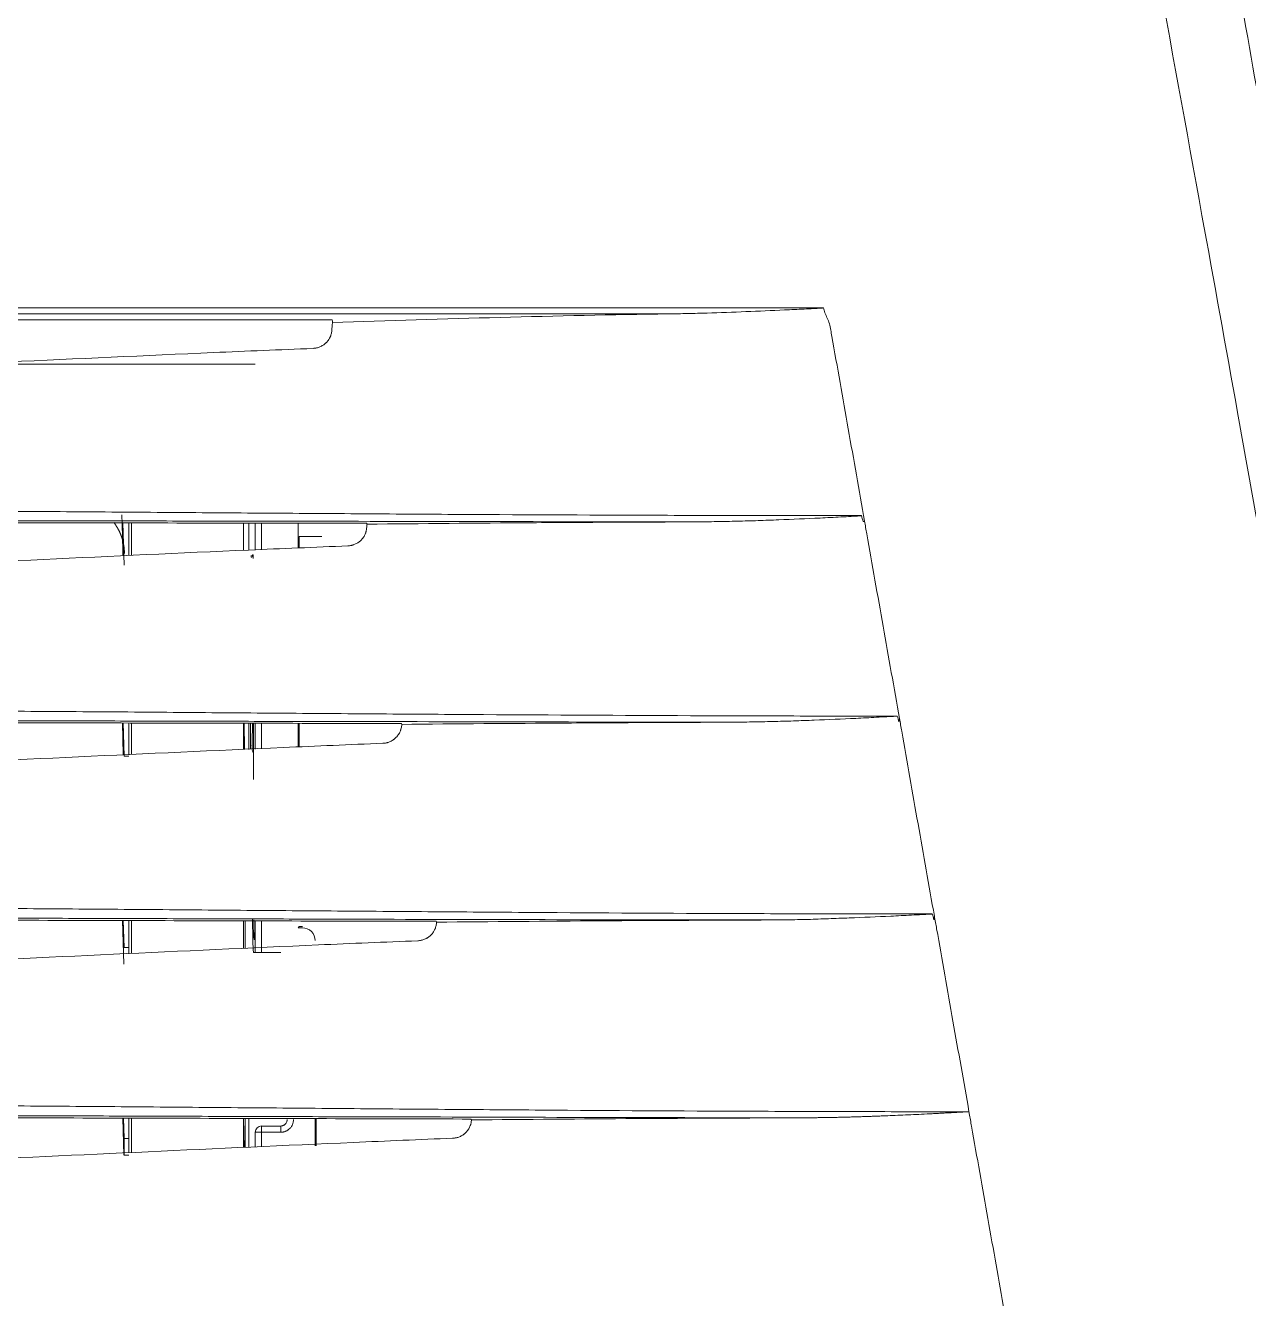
# Model space of a CAD drawing. Header units: inches. Extents: x 3778 to 56227, y -16914 to 35091.
# Drawn here: x 35951.9 to 36048.3, y -13374.5 to -13274.1 of the extents above; entities that cross this region are included whole.
import ezdxf

# ---------------------------------------------------------------- set-up
doc = ezdxf.new("R2010")
doc.units = ezdxf.units.IN
doc.header["$LTSCALE"] = 100
doc.header["$MEASUREMENT"] = 0
doc.layers.add('2-con', color=2, linetype='Continuous')
doc.layers.add('mark-B', color=2, linetype='Continuous', lineweight=20)

# ---------------------------------------------------------------- blocks, each defined once
blk = doc.blocks.new('무풍1way 일반')
at = {"layer": 'mark-B'}
for p, q in [((-436.34, -179.56), (-436.34, -181.69)), ((-436.34, -179.56), (-436.34, -181.69)), ((-436.25, -179.56), (-436.25, -181.69)), ((-436.25, -179.56), (-436.25, -181.69)), ((-432.03, -179.47), (-432.03, -180.62)), ((-432.03, -179.47), (-432.03, -180.62)), ((-431.52, -180.62), (-431.52, -179.45)), ((-431.52, -180.62), (-431.52, -179.45)), ((-431.02, -179.43), (-431.02, -181.71)), ((-431.02, -179.43), (-431.02, -181.71)), ((-430.74, -179.41), (-430.74, -181.71)), ((-430.74, -179.41), (-430.74, -181.71)), ((-430.6, -181.71), (-430.64, -179.41)), ((-430.6, -181.71), (-430.64, -179.41)), ((-430.59, -179.41), (-430.59, -181.71)), ((-421.77, -181.73), (-421.77, -179.01)), ((-421.55, -178.82), (-421.19, -178.82)), ((-421.55, -181.73), (-421.55, -179)), ((-421.08, -181.73), (-421.17, -178.82)), ((-432.03, -180.62), (-433.54, -180.62)), ((-432.03, -180.62), (-433.54, -180.62)), ((-431.52, -180.62), (-432.03, -180.62)), ((-431.52, -180.62), (-432.03, -180.62)), ((-421.55, -180.12), (-421.18, -180.12)), ((-421.13, -181.73), (-421.18, -180.12)), ((-433.54, -181.11), (-432.03, -181.11)), ((-433.54, -181.11), (-432.03, -181.11)), ((-421.06, -197.31), (-421.17, -193.88)), ((-433.54, -194.78), (-432.03, -194.78)), ((-433.54, -194.78), (-432.03, -194.78)), ((-431.52, -194.78), (-432.03, -194.78)), ((-432.03, -194.78), (-432.03, -197.28)), ((-431.52, -194.78), (-432.03, -194.78)), ((-432.03, -194.78), (-432.03, -197.28)), ((-431.52, -194.78), (-431.39, -194.78)), ((-431.52, -197.28), (-431.52, -194.78)), ((-431.52, -194.78), (-431.39, -194.78)), ((-431.52, -196.89), (-431.52, -194.78)), ((-430.74, -195.1), (-430.74, -197.28)), ((-430.74, -195.1), (-430.74, -197.28)), ((-430.59, -195.09), (-430.59, -197.28)), ((-421.77, -197.3), (-421.77, -194.7)), ((-421.55, -197.31), (-421.55, -194.69)), ((-421.55, -195.19), (-421.18, -195.19)), ((-421.11, -197.31), (-421.18, -195.19)), ((-431.44, -195.81), (-431.48, -195.81)), ((-431.44, -195.81), (-431.48, -195.81)), ((-434.9, -196.73), (-435.24, -196.73)), ((-434.9, -196.73), (-435.24, -196.73)), ((-435.24, -196.83), (-434.99, -196.83)), ((-435.24, -196.83), (-434.99, -196.83)), ((-434.99, -196.83), (-434.9, -196.73)), ((-434.99, -196.83), (-434.9, -196.73)), ((-431.39, -208.43), (-431.39, -212.86)), ((-431.39, -208.43), (-431.39, -212.86)), ((-421.77, -212.88), (-421.77, -210.39)), ((-421.55, -210.25), (-421.18, -210.25)), ((-421.55, -212.88), (-421.55, -210.38)), ((-421.1, -212.88), (-421.18, -210.25)), ((-421.05, -212.88), (-421.12, -210.36)), ((-434.99, -210.98), (-434.99, -212.85)), ((-434.99, -210.98), (-434.99, -212.85)), ((-434.9, -212.85), (-434.9, -210.98)), ((-434.9, -212.85), (-434.9, -210.98)), ((-432.03, -210.85), (-432.03, -212.86)), ((-432.03, -210.85), (-432.03, -212.86)), ((-431.52, -212.86), (-431.52, -210.83)), ((-431.52, -212.86), (-431.52, -210.83)), ((-431.4, -212.86), (-431.4, -210.82)), ((-431.4, -212.86), (-431.4, -210.82)), ((-431.25, -211.11), (-431.25, -211.07)), ((-431.25, -211.11), (-431.25, -211.07)), ((-431.16, -212.86), (-431.16, -210.81)), ((-431.16, -212.86), (-431.16, -210.81)), ((-431.02, -210.8), (-431.02, -212.86)), ((-431.02, -210.8), (-431.02, -212.86)), ((-430.68, -210.79), (-430.66, -212.86)), ((-430.68, -210.79), (-430.66, -212.86)), ((-430.6, -212.86), (-430.63, -210.78)), ((-430.6, -212.86), (-430.63, -210.78)), ((-430.59, -210.78), (-430.59, -212.86)), ((-421.08, -228.65), (-421.18, -225.31)), ((-434.99, -226.67), (-434.99, -227.57)), ((-434.99, -226.67), (-434.99, -227.57)), ((-434.9, -228.63), (-434.9, -226.66)), ((-434.9, -228.63), (-434.9, -226.66)), ((-432.03, -226.53), (-432.03, -228.63)), ((-432.03, -226.53), (-432.03, -228.63)), ((-431.52, -228.63), (-431.52, -226.51)), ((-431.52, -228.63), (-431.52, -226.51)), ((-431.36, -226.14), (-431.3, -226.14)), ((-431.36, -226.14), (-431.3, -226.14)), ((-431.02, -226.49), (-431.02, -228.63)), ((-431.02, -226.49), (-431.02, -228.63)), ((-430.59, -226.47), (-430.59, -228.63)), ((-421.77, -228.65), (-421.77, -226.07)), ((-421.55, -228.65), (-421.55, -226.07)), ((-434.99, -227.57), (-436.78, -227.57)), ((-434.99, -227.57), (-436.78, -227.57)), ((-237.75, -241.15), (-431.52, -241.15)), ((-237.75, -241.15), (-431.52, -241.15)), ((-235.04, -244.65), (-437.6, -244.65)), ((476.32, -245.6), (-476.32, -245.6)), ((-464.1, -245.12), (464.1, -245.12))]:
    blk.add_line(p, q, dxfattribs=at)
blk.add_arc((-431.75, -211.07), 0.502, 355.1129, 0, dxfattribs=at)
blk.add_arc((-431.75, -211.07), 0.502, 355.1129, 0, dxfattribs=at)
for centre, major_axis, ratio, start_param, end_param in [((-421.17, -178.82), (0, -1.51), 0.017455, 4.712389, 5.759587), ((-433.54, -180.62), (0, -0.502), 0.000394, 4.712389, 6.153043), ((-433.54, -180.62), (0, -0.502), 0.000394, 4.712389, 6.153043), ((-432.03, -180.62), (-0.498, -0.066), 0.991395, 1.439291, 3.007874), ((-432.03, -180.62), (0, -0.502), 0.000394, 4.712389, 6.153043), ((-432.03, -180.62), (-0.498, -0.066), 0.991395, 1.439291, 3.007874), ((-432.03, -180.62), (0, -0.502), 0.000394, 4.712389, 6.153043), ((-431.39, -200.12), (0, -5.33), 0.017455, 2.094397, 3.141593), ((-431.39, -200.12), (0, -5.33), 0.017455, 2.094397, 3.141593), ((-431.94, -195.81), (0, 0.502), 0.999848, 4.513439, 4.712389), ((-431.94, -195.81), (0, 0.502), 0.999848, 4.512039, 4.712389), ((-431.78, -210.8), (0.502, -0.011), 0.771631, 0.027441, 0.703995), ((-431.78, -210.8), (0.502, -0.011), 0.771631, 0.027441, 0.703995), ((-431.8, -226.14), (0.022, 0.502), 0.999847, 4.756101, 5.268599), ((-431.8, -226.14), (0.022, 0.502), 0.999847, 4.756101, 5.268599), ((-431.2, -223.57), (0, -2.51), 0.017455, 5.971743, 6.283173), ((-431.2, -223.57), (0, -2.51), 0.017455, 5.971743, 6.283173), ((-431.71, -226.08), (0, 0.502), 0.999847, 4.71202, 4.88781), ((-431.71, -226.08), (0, 0.502), 0.999847, 4.71202, 4.88781)]:
    blk.add_ellipse(centre, major_axis=major_axis, ratio=ratio, start_param=start_param, end_param=end_param, dxfattribs=at)
for points, knots in [([(-547.1, -68.74), (-545.45, -78.16), (-543.8, -87.57), (-540.5, -106.41), (-538.84, -115.82), (-535.54, -134.65), (-533.88, -144.07), (-530.57, -162.9), (-528.92, -172.32), (-523.96, -200.57), (-520.65, -219.41), (-515.68, -247.66), (-514.02, -257.08), (-511.53, -271.2), (-510.71, -275.91), (-509.46, -282.98), (-509.05, -285.33), (-508.22, -290.04), (-507.81, -292.4), (-507.39, -294.75)], [0, 0, 0, 0, 0.125, 0.125, 0.25, 0.25, 0.375, 0.375, 0.5, 0.5, 0.75, 0.75, 0.875, 0.875, 0.9375, 0.9375, 0.96875, 0.96875, 1, 1, 1, 1]), ([(-547.1, -68.74), (-545.45, -78.16), (-543.8, -87.57), (-540.5, -106.41), (-538.84, -115.82), (-535.54, -134.65), (-533.88, -144.07), (-530.57, -162.9), (-528.92, -172.32), (-523.96, -200.57), (-520.65, -219.41), (-515.68, -247.66), (-514.02, -257.08), (-511.53, -271.2), (-510.71, -275.91), (-509.46, -282.98), (-509.05, -285.33), (-508.22, -290.04), (-507.81, -292.4), (-507.39, -294.75)], [0, 0, 0, 0, 0.125, 0.125, 0.25, 0.25, 0.375, 0.375, 0.5, 0.5, 0.75, 0.75, 0.875, 0.875, 0.9375, 0.9375, 0.96875, 0.96875, 1, 1, 1, 1]), ([(-506.17, -252.89), (-507.11, -247.71), (-509.74, -233.16), (-514.01, -209.24), (-518.99, -181.11), (-523.9, -152.97), (-528.77, -124.82), (-533.57, -96.67), (-536.72, -77.89), (-538.29, -68.5)], [0, 0, 0, 0, 0.084285, 0.236904, 0.389524, 0.542143, 0.694762, 0.847381, 1, 1, 1, 1]), ([(-538.94, -101.2), (-538.21, -105.35), (-537.48, -109.5), (-536.02, -117.79), (-535.29, -121.94), (-533.1, -134.39), (-531.64, -142.69), (-527.26, -167.58), (-524.34, -184.18), (-518.5, -217.37), (-515.57, -233.97), (-511.19, -258.87), (-509.73, -267.17), (-508.08, -276.51), (-507.9, -277.54), (-507.54, -279.62), (-507.35, -280.66), (-506.99, -282.73), (-506.81, -283.77), (-506.53, -285.33), (-506.44, -285.84), (-506.26, -286.88), (-505.98, -288.44), (-505.71, -289.99), (-505.43, -291.55), (-505.34, -292.07), (-505.21, -292.85), (-505.16, -293.11), (-505.07, -293.63), (-505.02, -293.89), (-504.88, -294.66), (-504.78, -295.18), (-504.62, -295.95), (-504.56, -296.21), (-504.45, -296.72), (-504.27, -297.49), (-504.07, -298.25), (-503.85, -299.01), (-503.74, -299.39), (-503.61, -299.83), (-503.54, -300.05), (-503.51, -300.16), (-503.49, -300.21), (-503.48, -300.24), (-503.48, -300.26), (-503.47, -300.27)], [0, 0, 0, 0, 0.0625, 0.0625, 0.125, 0.125, 0.25, 0.25, 0.5, 0.5, 0.75, 0.75, 0.875, 0.875, 0.890625, 0.890625, 0.90625, 0.90625, 0.921875, 0.921875, 0.929687, 0.929687, 0.9375, 0.953125, 0.953125, 0.960937, 0.960937, 0.964844, 0.964844, 0.96875, 0.96875, 0.976562, 0.976562, 0.980469, 0.980469, 0.984375, 0.992188, 0.992188, 0.996094, 0.998047, 0.999023, 0.999512, 0.999756, 0.999756, 1, 1, 1, 1]), ([(-504.4, -300.59), (-504.72, -299.58), (-505.01, -298.57), (-505.32, -297.29), (-505.38, -297.04), (-505.5, -296.52), (-505.55, -296.27), (-505.71, -295.49), (-505.81, -294.98), (-505.96, -294.2), (-506.01, -293.94), (-506.1, -293.42), (-506.15, -293.16), (-506.28, -292.38), (-506.37, -291.87), (-506.64, -290.31), (-506.92, -288.75), (-507.19, -287.19), (-507.38, -286.16), (-507.47, -285.64), (-507.74, -284.08), (-507.93, -283.04), (-508.29, -280.97), (-508.47, -279.93), (-508.84, -277.85), (-509.02, -276.81), (-510.67, -267.47), (-512.13, -259.17), (-516.52, -234.25), (-519.44, -217.64), (-525.29, -184.43), (-528.21, -167.82), (-532.59, -142.92), (-534.05, -134.61), (-536.24, -122.16), (-536.97, -118.01), (-538.43, -109.71), (-539.16, -105.55), (-539.89, -101.4)], [0, 0, 0, 0, 0.015625, 0.015625, 0.019531, 0.019531, 0.023437, 0.023437, 0.03125, 0.03125, 0.035156, 0.035156, 0.039062, 0.039062, 0.046875, 0.046875, 0.0625, 0.070312, 0.070312, 0.078125, 0.078125, 0.09375, 0.09375, 0.109375, 0.109375, 0.125, 0.125, 0.25, 0.25, 0.5, 0.5, 0.75, 0.75, 0.875, 0.875, 0.9375, 0.9375, 1, 1, 1, 1]), ([(-490.58, -166.53), (-490.15, -168.96), (-489.29, -173.81), (-488.43, -178.66), (-488, -181.09)], [0, 0, 0, 0, 0.5, 1, 1, 1, 1]), ([(-508.43, -294.91), (-508.66, -293.63), (-508.89, -292.34), (-509.34, -289.77), (-509.57, -288.48), (-510.25, -284.62), (-510.7, -282.04), (-512.06, -274.32), (-512.97, -269.17), (-515.68, -253.72), (-517.5, -243.43), (-521.12, -222.83), (-522.93, -212.53), (-526.55, -191.94), (-528.36, -181.64), (-530.17, -171.35)], [0, 0, 0, 0, 0.03125, 0.03125, 0.0625, 0.0625, 0.125, 0.125, 0.25, 0.25, 0.5, 0.5, 0.75, 0.75, 1, 1, 1, 1]), ([(-508.43, -294.91), (-508.66, -293.63), (-508.89, -292.34), (-509.34, -289.77), (-509.57, -288.48), (-510.25, -284.62), (-510.7, -282.04), (-512.06, -274.32), (-512.97, -269.17), (-515.68, -253.72), (-517.5, -243.43), (-521.12, -222.83), (-522.93, -212.53), (-526.55, -191.94), (-528.36, -181.64), (-530.17, -171.35)], [0, 0, 0, 0, 0.03125, 0.03125, 0.0625, 0.0625, 0.125, 0.125, 0.25, 0.25, 0.5, 0.5, 0.75, 0.75, 1, 1, 1, 1]), ([(-358.19, -177.07), (-363.62, -177.07), (-374.49, -177.2), (-390.74, -177.67), (-406.93, -178.33), (-423.09, -179.08), (-436.47, -179.7), (-444.48, -180.04), (-447.09, -180.15)], [0, 0, 0, 0, 0.182363, 0.364727, 0.54709, 0.729453, 0.911816, 1, 1, 1, 1]), ([(-448.57, -181.54), (-448.56, -181.45), (-448.55, -181.36), (-448.52, -181.25), (-448.51, -181.23), (-448.49, -181.19), (-448.49, -181.16), (-448.46, -181.1), (-448.43, -181.01), (-448.37, -180.91), (-448.34, -180.85), (-448.31, -180.82), (-448.3, -180.8), (-448.23, -180.7), (-448.17, -180.63), (-448.06, -180.54), (-448.01, -180.49), (-447.96, -180.45), (-447.92, -180.42), (-447.9, -180.41), (-447.8, -180.35), (-447.72, -180.3), (-447.59, -180.25), (-447.55, -180.23), (-447.48, -180.21), (-447.46, -180.21), (-447.41, -180.19), (-447.39, -180.19), (-447.27, -180.16), (-447.18, -180.15), (-447.09, -180.15)], [0, 0, 0, 0, 0.125, 0.125, 0.15625, 0.15625, 0.1875, 0.1875, 0.25, 0.3125, 0.34375, 0.34375, 0.375, 0.375, 0.5, 0.5, 0.5625, 0.59375, 0.59375, 0.625, 0.625, 0.75, 0.75, 0.8125, 0.8125, 0.84375, 0.84375, 0.875, 0.875, 1, 1, 1, 1]), ([(-433.54, -180.62), (-433.6, -180.62), (-433.67, -180.62), (-433.75, -180.64), (-433.77, -180.64), (-433.8, -180.65), (-433.85, -180.66), (-433.92, -180.69), (-433.98, -180.72), (-434.03, -180.74), (-434.04, -180.75), (-434.07, -180.77), (-434.08, -180.78), (-434.15, -180.83), (-434.2, -180.87), (-434.27, -180.94), (-434.29, -180.96), (-434.34, -181.01), (-434.36, -181.04), (-434.41, -181.12), (-434.44, -181.18), (-434.48, -181.27), (-434.49, -181.3), (-434.51, -181.37), (-434.52, -181.4), (-434.54, -181.5), (-434.54, -181.56), (-434.54, -181.63)], [0, 0, 0, 0, 0.125, 0.125, 0.15625, 0.15625, 0.1875, 0.25, 0.3125, 0.3125, 0.34375, 0.34375, 0.375, 0.375, 0.5, 0.5, 0.5625, 0.5625, 0.625, 0.625, 0.75, 0.75, 0.8125, 0.8125, 0.875, 0.875, 1, 1, 1, 1]), ([(-433.54, -180.62), (-433.6, -180.62), (-433.67, -180.62), (-433.75, -180.64), (-433.77, -180.64), (-433.8, -180.65), (-433.85, -180.66), (-433.92, -180.69), (-433.98, -180.72), (-434.03, -180.74), (-434.04, -180.75), (-434.07, -180.77), (-434.08, -180.78), (-434.15, -180.83), (-434.2, -180.87), (-434.27, -180.94), (-434.29, -180.96), (-434.34, -181.01), (-434.36, -181.04), (-434.41, -181.12), (-434.44, -181.18), (-434.48, -181.27), (-434.49, -181.3), (-434.51, -181.37), (-434.52, -181.4), (-434.54, -181.5), (-434.54, -181.56), (-434.54, -181.63)], [0, 0, 0, 0, 0.125, 0.125, 0.15625, 0.15625, 0.1875, 0.25, 0.3125, 0.3125, 0.34375, 0.34375, 0.375, 0.375, 0.5, 0.5, 0.5625, 0.5625, 0.625, 0.625, 0.75, 0.75, 0.8125, 0.8125, 0.875, 0.875, 1, 1, 1, 1]), ([(-448.57, -181.59), (-452.9, -181.63), (-457.22, -181.67), (-463.73, -181.71), (-468.06, -181.73), (-472.41, -181.75), (-474.58, -181.76)], [0, 0, 0, 0, 0.5, 0.5, 0.75, 1, 1, 1, 1]), ([(-434.04, -181.63), (-434.04, -181.6), (-434.04, -181.56), (-434.03, -181.51), (-434.02, -181.5), (-434.01, -181.47), (-434.01, -181.45), (-433.99, -181.4), (-433.98, -181.37), (-433.95, -181.33), (-433.94, -181.32), (-433.92, -181.29), (-433.91, -181.28), (-433.87, -181.24), (-433.85, -181.22), (-433.81, -181.19), (-433.79, -181.18), (-433.76, -181.17), (-433.73, -181.15), (-433.7, -181.14), (-433.67, -181.13), (-433.65, -181.13), (-433.6, -181.12), (-433.57, -181.11), (-433.54, -181.11)], [0, 0, 0, 0, 0.125, 0.125, 0.1875, 0.1875, 0.25, 0.25, 0.375, 0.375, 0.4375, 0.4375, 0.5, 0.5, 0.625, 0.625, 0.6875, 0.6875, 0.75, 0.8125, 0.8125, 0.875, 0.875, 1, 1, 1, 1]), ([(-434.04, -181.63), (-434.04, -181.6), (-434.04, -181.56), (-434.03, -181.51), (-434.02, -181.5), (-434.01, -181.47), (-434.01, -181.45), (-433.99, -181.4), (-433.98, -181.37), (-433.95, -181.33), (-433.94, -181.32), (-433.92, -181.29), (-433.91, -181.28), (-433.87, -181.24), (-433.85, -181.22), (-433.81, -181.19), (-433.79, -181.18), (-433.76, -181.17), (-433.73, -181.15), (-433.7, -181.14), (-433.67, -181.13), (-433.65, -181.13), (-433.6, -181.12), (-433.57, -181.11), (-433.54, -181.11)], [0, 0, 0, 0, 0.125, 0.125, 0.1875, 0.1875, 0.25, 0.25, 0.375, 0.375, 0.4375, 0.4375, 0.5, 0.5, 0.625, 0.625, 0.6875, 0.6875, 0.75, 0.8125, 0.8125, 0.875, 0.875, 1, 1, 1, 1]), ([(-487.8, -182.23), (-487.72, -182.23), (-487.56, -182.22), (-487.32, -182.21), (-487.08, -182.2), (-486.85, -182.18), (-486.62, -182.17), (-486.39, -182.16), (-486.16, -182.15), (-485.94, -182.14), (-485.73, -182.13), (-485.51, -182.11), (-485.3, -182.1), (-485.1, -182.09), (-484.89, -182.08), (-484.69, -182.07), (-484.27, -182.05), (-483.64, -182.02), (-482.8, -181.98), (-481.98, -181.95), (-481.32, -181.92), (-480.78, -181.9), (-480.38, -181.88), (-479.98, -181.87), (-479.59, -181.86), (-479.2, -181.84), (-478.81, -181.83), (-478.43, -181.82), (-478.06, -181.81), (-477.69, -181.8), (-477.32, -181.79), (-476.96, -181.78), (-476.61, -181.78), (-476.26, -181.77), (-475.91, -181.77), (-475.57, -181.76), (-475.24, -181.76), (-474.91, -181.76), (-474.69, -181.76), (-474.58, -181.76)], [0, 0, 0, 0, 0.018421, 0.036592, 0.054512, 0.072182, 0.089601, 0.106769, 0.123687, 0.140353, 0.15677, 0.172935, 0.18885, 0.204514, 0.219927, 0.23509, 0.250001, 0.315735, 0.379313, 0.440734, 0.5, 0.53095, 0.561526, 0.591729, 0.621559, 0.651016, 0.680099, 0.708809, 0.737145, 0.765109, 0.792699, 0.819916, 0.84676, 0.873232, 0.89933, 0.925056, 0.95041, 0.975391, 1, 1, 1, 1]), ([(-357.16, -182.89), (-357.5, -182.89), (-357.84, -182.89), (-358.52, -182.89), (-359.54, -182.89), (-361.92, -182.89), (-363.97, -182.89), (-368.05, -182.88), (-370.77, -182.88), (-378.94, -182.86), (-384.39, -182.84), (-392.55, -182.81), (-395.27, -182.8), (-400.72, -182.77), (-403.44, -182.75), (-408.88, -182.72), (-411.6, -182.7), (-417.04, -182.66), (-419.76, -182.64), (-425.21, -182.6), (-427.93, -182.57), (-433.37, -182.53), (-436.09, -182.51), (-441.53, -182.46), (-444.25, -182.44), (-449.69, -182.4), (-452.41, -182.38), (-460.57, -182.32), (-466.02, -182.29), (-474.18, -182.26), (-476.91, -182.25), (-480.99, -182.24), (-482.35, -182.24), (-484.39, -182.24), (-485.42, -182.23), (-486.61, -182.23), (-487.12, -182.23), (-487.46, -182.23), (-487.63, -182.23), (-487.8, -182.23)], [0, 0, 0, 0, 0.007813, 0.007813, 0.015625, 0.03125, 0.0625, 0.0625, 0.125, 0.125, 0.25, 0.25, 0.3125, 0.3125, 0.375, 0.375, 0.4375, 0.4375, 0.5, 0.5, 0.5625, 0.5625, 0.625, 0.625, 0.6875, 0.6875, 0.75, 0.75, 0.875, 0.875, 0.9375, 0.9375, 0.96875, 0.96875, 0.984375, 0.992187, 0.996094, 0.996094, 1, 1, 1, 1]), ([(-487.8, -182.23), (-487.38, -184.61), (-486.53, -189.42), (-485.68, -194.23), (-485.25, -196.65)], [0, 0, 0, 0, 0.495168, 1, 1, 1, 1]), ([(-474.58, -181.76), (-469.69, -181.76), (-464.79, -181.77), (-455.01, -181.79), (-450.12, -181.81), (-442.78, -181.83), (-440.33, -181.83), (-435.44, -181.85), (-433, -181.86), (-428.11, -181.87), (-423.22, -181.89), (-415.88, -181.91), (-408.54, -181.93), (-403.65, -181.94), (-398.76, -181.95), (-396.31, -181.96), (-391.42, -181.97), (-388.97, -181.98), (-381.63, -181.99), (-376.74, -182), (-369.4, -182), (-366.95, -182.01), (-362.05, -182.01), (-359.61, -182.01), (-357.16, -182.01)], [0, 0, 0, 0, 0.125, 0.125, 0.25, 0.25, 0.3125, 0.3125, 0.375, 0.375, 0.4375, 0.5, 0.5625, 0.625, 0.625, 0.6875, 0.6875, 0.75, 0.75, 0.875, 0.875, 0.9375, 0.9375, 1, 1, 1, 1]), ([(-357.34, -181.84), (-361.15, -181.84), (-364.95, -181.84), (-372.55, -181.84), (-376.35, -181.83), (-383.96, -181.82), (-387.76, -181.82), (-395.36, -181.8), (-399.16, -181.79), (-406.76, -181.77), (-410.56, -181.76), (-418.16, -181.74), (-421.96, -181.73), (-429.55, -181.71), (-433.35, -181.7), (-440.95, -181.68), (-444.75, -181.67), (-448.55, -181.66)], [0, 0, 0, 0, 0.125, 0.125, 0.25, 0.25, 0.375, 0.375, 0.5, 0.5, 0.625, 0.625, 0.75, 0.75, 0.875, 0.875, 1, 1, 1, 1]), ([(-355.43, -192.64), (-360.87, -192.64), (-371.74, -192.76), (-387.99, -193.23), (-404.18, -193.89), (-420.34, -194.65), (-433.72, -195.27), (-441.73, -195.61), (-444.34, -195.71)], [0, 0, 0, 0, 0.182352, 0.364704, 0.547056, 0.729408, 0.91176, 1, 1, 1, 1]), ([(-445.82, -197.11), (-445.81, -197.02), (-445.79, -196.93), (-445.76, -196.8), (-445.74, -196.75), (-445.72, -196.69), (-445.71, -196.67), (-445.69, -196.62), (-445.68, -196.6), (-445.63, -196.5), (-445.59, -196.42), (-445.5, -196.31), (-445.48, -196.27), (-445.43, -196.22), (-445.41, -196.2), (-445.38, -196.17), (-445.36, -196.15), (-445.28, -196.07), (-445.21, -196.01), (-445.11, -195.95), (-445.09, -195.94), (-445.05, -195.91), (-445.03, -195.9), (-444.97, -195.87), (-444.92, -195.85), (-444.79, -195.8), (-444.71, -195.77), (-444.57, -195.74), (-444.52, -195.73), (-444.43, -195.72), (-444.38, -195.71), (-444.34, -195.71)], [0, 0, 0, 0, 0.125, 0.125, 0.1875, 0.1875, 0.21875, 0.21875, 0.25, 0.25, 0.375, 0.375, 0.4375, 0.4375, 0.46875, 0.46875, 0.5, 0.5, 0.625, 0.625, 0.65625, 0.65625, 0.6875, 0.6875, 0.75, 0.75, 0.875, 0.875, 0.9375, 0.9375, 1, 1, 1, 1]), ([(-436.25, -195.73), (-436.25, -195.99), (-436.14, -196.25), (-435.77, -196.63), (-435.51, -196.73), (-435.24, -196.73)], [0, 0, 0, 0, 0.5, 0.5, 1, 1, 1, 1]), ([(-436.25, -195.73), (-436.25, -195.99), (-436.14, -196.25), (-435.77, -196.63), (-435.51, -196.73), (-435.24, -196.73)], [0, 0, 0, 0, 0.5, 0.5, 1, 1, 1, 1]), ([(-431.48, -195.81), (-431.49, -195.81), (-431.49, -195.82), (-431.49, -195.85), (-431.49, -195.88), (-431.5, -195.91), (-431.5, -195.92), (-431.5, -195.94), (-431.5, -195.95), (-431.5, -195.99), (-431.5, -196.02), (-431.5, -196.07), (-431.5, -196.08), (-431.5, -196.11), (-431.5, -196.13), (-431.5, -196.19), (-431.51, -196.26), (-431.51, -196.35), (-431.51, -196.44), (-431.51, -196.49), (-431.51, -196.55), (-431.51, -196.57), (-431.51, -196.59), (-431.51, -196.63), (-431.51, -196.67), (-431.51, -196.75), (-431.52, -196.86), (-431.52, -196.98), (-431.52, -197.07), (-431.52, -197.1), (-431.52, -197.16), (-431.52, -197.19), (-431.52, -197.21)], [0, 0, 0, 0, 0.077334, 0.154667, 0.232001, 0.232001, 0.270667, 0.270667, 0.309334, 0.309334, 0.386668, 0.386668, 0.425334, 0.425334, 0.464001, 0.464001, 0.541335, 0.618668, 0.618668, 0.696002, 0.696002, 0.715335, 0.715335, 0.734668, 0.773335, 0.773335, 0.850669, 0.928002, 0.928002, 0.966669, 0.966669, 1, 1, 1, 1]), ([(-431.48, -195.81), (-431.49, -195.81), (-431.49, -195.82), (-431.49, -195.85), (-431.49, -195.88), (-431.5, -195.91), (-431.5, -195.92), (-431.5, -195.94), (-431.5, -195.95), (-431.5, -195.99), (-431.5, -196.02), (-431.5, -196.07), (-431.5, -196.08), (-431.5, -196.11), (-431.5, -196.13), (-431.5, -196.19), (-431.51, -196.26), (-431.51, -196.35), (-431.51, -196.44), (-431.51, -196.49), (-431.51, -196.55), (-431.51, -196.57), (-431.51, -196.59), (-431.51, -196.63), (-431.51, -196.67), (-431.51, -196.75), (-431.52, -196.86), (-431.52, -196.98), (-431.52, -197.07), (-431.52, -197.1), (-431.52, -197.16), (-431.52, -197.19), (-431.52, -197.21)], [0, 0, 0, 0, 0.077334, 0.154667, 0.232001, 0.232001, 0.270667, 0.270667, 0.309334, 0.309334, 0.386668, 0.386668, 0.425334, 0.425334, 0.464001, 0.464001, 0.541335, 0.618668, 0.618668, 0.696002, 0.696002, 0.715335, 0.715335, 0.734668, 0.773335, 0.773335, 0.850669, 0.928002, 0.928002, 0.966669, 0.966669, 1, 1, 1, 1]), ([(-431.52, -197.22), (-431.52, -196.97), (-431.51, -196.54), (-431.5, -196.1), (-431.5, -195.93), (-431.49, -195.89), (-431.49, -195.89)], [0, 0, 0, 0, 0.334676, 0.680372, 0.910935, 1, 1, 1, 1]), ([(-431.52, -197.22), (-431.52, -196.97), (-431.51, -196.54), (-431.5, -196.1), (-431.5, -195.93), (-431.49, -195.89), (-431.49, -195.89)], [0, 0, 0, 0, 0.334676, 0.680372, 0.910935, 1, 1, 1, 1]), ([(-431.41, -197.37), (-431.41, -197.36), (-431.41, -197.34), (-431.41, -197.3), (-431.41, -197.27), (-431.41, -197.17), (-431.41, -197.05), (-431.41, -196.93), (-431.41, -196.84), (-431.41, -196.82), (-431.41, -196.76), (-431.41, -196.73), (-431.41, -196.65), (-431.41, -196.54), (-431.41, -196.45), (-431.42, -196.35), (-431.42, -196.31), (-431.42, -196.26), (-431.42, -196.25), (-431.42, -196.23), (-431.42, -196.2), (-431.42, -196.17), (-431.42, -196.12), (-431.42, -196.05), (-431.42, -195.99), (-431.43, -195.96), (-431.43, -195.94), (-431.43, -195.92), (-431.43, -195.91), (-431.43, -195.88), (-431.43, -195.85), (-431.43, -195.83), (-431.44, -195.82), (-431.44, -195.81), (-431.44, -195.81)], [0, 0, 0, 0, 0.015604, 0.015604, 0.052063, 0.052063, 0.124981, 0.1979, 0.1979, 0.234359, 0.234359, 0.270818, 0.270818, 0.343736, 0.416654, 0.416654, 0.489572, 0.489572, 0.507802, 0.507802, 0.526032, 0.562491, 0.562491, 0.635409, 0.708327, 0.708327, 0.744786, 0.744786, 0.781245, 0.781245, 0.854164, 0.927082, 0.927082, 1, 1, 1, 1]), ([(-431.41, -197.37), (-431.41, -197.36), (-431.41, -197.34), (-431.41, -197.3), (-431.41, -197.27), (-431.41, -197.17), (-431.41, -197.05), (-431.41, -196.93), (-431.41, -196.84), (-431.41, -196.82), (-431.41, -196.76), (-431.41, -196.73), (-431.41, -196.65), (-431.41, -196.54), (-431.41, -196.45), (-431.42, -196.35), (-431.42, -196.31), (-431.42, -196.26), (-431.42, -196.25), (-431.42, -196.23), (-431.42, -196.2), (-431.42, -196.17), (-431.42, -196.12), (-431.42, -196.05), (-431.42, -195.99), (-431.43, -195.96), (-431.43, -195.94), (-431.43, -195.92), (-431.43, -195.91), (-431.43, -195.88), (-431.43, -195.85), (-431.43, -195.83), (-431.44, -195.82), (-431.44, -195.81), (-431.44, -195.81)], [0, 0, 0, 0, 0.015604, 0.015604, 0.052063, 0.052063, 0.124981, 0.1979, 0.1979, 0.234359, 0.234359, 0.270818, 0.270818, 0.343736, 0.416654, 0.416654, 0.489572, 0.489572, 0.507802, 0.507802, 0.526032, 0.562491, 0.562491, 0.635409, 0.708327, 0.708327, 0.744786, 0.744786, 0.781245, 0.781245, 0.854164, 0.927082, 0.927082, 1, 1, 1, 1]), ([(-485.07, -197.66), (-484.64, -200.08), (-483.78, -204.94), (-482.92, -209.79), (-482.5, -212.22)], [0, 0, 0, 0, 0.5, 1, 1, 1, 1]), ([(-484.9, -197.83), (-484.9, -197.83), (-484.9, -197.83), (-484.9, -197.83), (-484.9, -197.83), (-484.9, -197.83), (-484.9, -197.83), (-484.9, -197.83), (-484.9, -197.83), (-484.9, -197.83), (-484.89, -197.83), (-484.89, -197.82), (-484.88, -197.82), (-484.87, -197.82), (-484.86, -197.82), (-484.84, -197.82), (-484.82, -197.82), (-484.77, -197.82), (-484.74, -197.81), (-484.63, -197.81), (-484.56, -197.8), (-484.36, -197.79), (-484.22, -197.79), (-483.82, -197.76), (-483.54, -197.75), (-482.72, -197.71), (-482.18, -197.68), (-480.54, -197.6), (-479.45, -197.55), (-477.82, -197.49), (-477.27, -197.47), (-476.18, -197.43), (-475.64, -197.41), (-474.55, -197.38), (-474, -197.37), (-472.91, -197.36), (-472.36, -197.35), (-471.82, -197.35)], [0, 0, 0, 0, 0.000061, 0.000061, 0.000122, 0.000122, 0.000244, 0.000244, 0.000488, 0.000488, 0.000977, 0.000977, 0.001953, 0.001953, 0.003906, 0.003906, 0.007813, 0.007813, 0.015625, 0.015625, 0.03125, 0.03125, 0.0625, 0.0625, 0.125, 0.125, 0.25, 0.25, 0.5, 0.5, 0.625, 0.625, 0.75, 0.75, 0.875, 0.875, 1, 1, 1, 1]), ([(-445.82, -197.18), (-450.14, -197.22), (-454.47, -197.25), (-460.97, -197.3), (-463.14, -197.31), (-467.48, -197.33), (-469.65, -197.34), (-471.82, -197.35)], [0, 0, 0, 0, 0.5, 0.5, 0.75, 0.75, 1, 1, 1, 1]), ([(-471.82, -197.35), (-466.93, -197.35), (-462.03, -197.36), (-452.25, -197.38), (-447.36, -197.39), (-440.02, -197.41), (-437.57, -197.42), (-432.68, -197.43), (-430.24, -197.44), (-425.35, -197.45), (-420.46, -197.47), (-413.12, -197.49), (-405.78, -197.5), (-400.89, -197.52), (-393.55, -197.53), (-388.66, -197.54), (-378.88, -197.56), (-373.98, -197.56), (-366.64, -197.57), (-364.19, -197.57), (-359.3, -197.57), (-356.85, -197.57), (-354.41, -197.57)], [0, 0, 0, 0, 0.125, 0.125, 0.25, 0.25, 0.3125, 0.3125, 0.375, 0.375, 0.4375, 0.5, 0.5625, 0.625, 0.625, 0.75, 0.75, 0.875, 0.875, 0.9375, 0.9375, 1, 1, 1, 1]), ([(-445.8, -197.25), (-442, -197.26), (-438.2, -197.26), (-430.6, -197.28), (-426.8, -197.29), (-419.2, -197.31), (-415.4, -197.32), (-407.8, -197.34), (-404.01, -197.35), (-396.4, -197.36), (-392.6, -197.37), (-385, -197.38), (-381.2, -197.39), (-373.6, -197.4), (-369.8, -197.4), (-362.19, -197.41), (-358.39, -197.41), (-354.59, -197.41)], [0, 0, 0, 0, 0.125, 0.125, 0.25, 0.25, 0.375, 0.375, 0.5, 0.5, 0.625, 0.625, 0.75, 0.75, 0.875, 0.875, 1, 1, 1, 1]), ([(-354.41, -198.46), (-354.75, -198.46), (-355.09, -198.46), (-355.77, -198.46), (-356.79, -198.46), (-359.17, -198.46), (-361.21, -198.45), (-365.28, -198.45), (-368, -198.44), (-376.16, -198.43), (-381.6, -198.41), (-389.76, -198.38), (-392.48, -198.37), (-397.91, -198.34), (-400.63, -198.32), (-406.07, -198.29), (-408.79, -198.27), (-414.22, -198.24), (-416.94, -198.22), (-422.38, -198.18), (-425.1, -198.16), (-430.53, -198.11), (-433.25, -198.09), (-438.69, -198.05), (-441.4, -198.03), (-446.84, -197.99), (-449.56, -197.97), (-457.71, -197.91), (-463.15, -197.88), (-471.31, -197.85), (-474.03, -197.84), (-479.46, -197.83), (-482.18, -197.83), (-484.9, -197.83)], [0, 0, 0, 0, 0.007812, 0.007812, 0.015625, 0.03125, 0.0625, 0.0625, 0.125, 0.125, 0.25, 0.25, 0.3125, 0.3125, 0.375, 0.375, 0.4375, 0.4375, 0.5, 0.5, 0.5625, 0.5625, 0.625, 0.625, 0.6875, 0.6875, 0.75, 0.75, 0.875, 0.875, 0.9375, 0.9375, 1, 1, 1, 1]), ([(-352.68, -208.2), (-358.12, -208.2), (-368.99, -208.33), (-385.24, -208.8), (-401.44, -209.46), (-417.59, -210.21), (-430.96, -210.83), (-438.97, -211.17), (-441.58, -211.28)], [0, 0, 0, 0, 0.182341, 0.364682, 0.547023, 0.729364, 0.911705, 1, 1, 1, 1]), ([(-443.07, -212.68), (-443.06, -212.58), (-443.04, -212.49), (-443.01, -212.38), (-443.01, -212.36), (-442.99, -212.32), (-442.98, -212.29), (-442.96, -212.23), (-442.92, -212.14), (-442.87, -212.04), (-442.83, -211.98), (-442.81, -211.95), (-442.79, -211.93), (-442.72, -211.83), (-442.66, -211.76), (-442.56, -211.67), (-442.51, -211.62), (-442.45, -211.58), (-442.41, -211.55), (-442.39, -211.54), (-442.29, -211.48), (-442.21, -211.43), (-442.08, -211.38), (-442.04, -211.36), (-441.97, -211.34), (-441.95, -211.33), (-441.91, -211.32), (-441.88, -211.32), (-441.77, -211.29), (-441.68, -211.28), (-441.58, -211.28)], [0, 0, 0, 0, 0.125, 0.125, 0.15625, 0.15625, 0.1875, 0.1875, 0.25, 0.3125, 0.34375, 0.34375, 0.375, 0.375, 0.5, 0.5, 0.5625, 0.59375, 0.59375, 0.625, 0.625, 0.75, 0.75, 0.8125, 0.8125, 0.84375, 0.84375, 0.875, 0.875, 1, 1, 1, 1]), ([(-431.3, -212.85), (-431.3, -212.82), (-431.3, -212.79), (-431.3, -212.63), (-431.3, -212.51), (-431.3, -212.26), (-431.3, -212.14), (-431.29, -211.97), (-431.29, -211.91), (-431.29, -211.79), (-431.29, -211.74), (-431.29, -211.57), (-431.29, -211.47), (-431.29, -211.26), (-431.28, -211.16), (-431.28, -211.05), (-431.28, -211.02), (-431.28, -210.98), (-431.28, -210.96), (-431.28, -210.89), (-431.28, -210.85), (-431.28, -210.8)], [0, 0, 0, 0, 0.039731, 0.039731, 0.199776, 0.199776, 0.359821, 0.359821, 0.439843, 0.439843, 0.519865, 0.519865, 0.67991, 0.67991, 0.839955, 0.839955, 0.879966, 0.879966, 0.919978, 0.919978, 1, 1, 1, 1]), ([(-431.3, -212.85), (-431.3, -212.82), (-431.3, -212.79), (-431.3, -212.63), (-431.3, -212.51), (-431.3, -212.26), (-431.3, -212.14), (-431.29, -211.97), (-431.29, -211.91), (-431.29, -211.79), (-431.29, -211.74), (-431.29, -211.57), (-431.29, -211.47), (-431.29, -211.26), (-431.28, -211.16), (-431.28, -211.05), (-431.28, -211.02), (-431.28, -210.98), (-431.28, -210.96), (-431.28, -210.89), (-431.28, -210.85), (-431.28, -210.8)], [0, 0, 0, 0, 0.039731, 0.039731, 0.199776, 0.199776, 0.359821, 0.359821, 0.439843, 0.439843, 0.519865, 0.519865, 0.67991, 0.67991, 0.839955, 0.839955, 0.879966, 0.879966, 0.919978, 0.919978, 1, 1, 1, 1]), ([(-482.32, -213.22), (-481.89, -215.65), (-481.03, -220.5), (-480.17, -225.36), (-479.74, -227.78)], [0, 0, 0, 0, 0.5, 1, 1, 1, 1]), ([(-482.14, -213.42), (-482.14, -213.42), (-482.14, -213.42), (-482.14, -213.42), (-482.14, -213.42), (-482.14, -213.42), (-482.14, -213.42), (-482.14, -213.42), (-482.14, -213.42), (-482.14, -213.42), (-482.13, -213.42), (-482.13, -213.42), (-482.12, -213.42), (-482.11, -213.42), (-482.1, -213.42), (-482.08, -213.41), (-482.06, -213.41), (-482.01, -213.41), (-481.97, -213.41), (-481.87, -213.4), (-481.8, -213.4), (-481.6, -213.39), (-481.46, -213.38), (-481.05, -213.36), (-480.78, -213.34), (-479.96, -213.3), (-479.42, -213.27), (-477.78, -213.19), (-476.69, -213.14), (-475.06, -213.08), (-474.51, -213.06), (-473.42, -213.02), (-472.87, -213.01), (-471.78, -212.98), (-471.24, -212.97), (-470.15, -212.95), (-469.6, -212.94), (-469.06, -212.94)], [0, 0, 0, 0, 0.000061, 0.000061, 0.000122, 0.000122, 0.000244, 0.000244, 0.000488, 0.000488, 0.000977, 0.000977, 0.001953, 0.001953, 0.003906, 0.003906, 0.007813, 0.007813, 0.015625, 0.015625, 0.03125, 0.03125, 0.0625, 0.0625, 0.125, 0.125, 0.25, 0.25, 0.5, 0.5, 0.625, 0.625, 0.75, 0.75, 0.875, 0.875, 1, 1, 1, 1]), ([(-351.65, -214.02), (-351.99, -214.02), (-352.33, -214.02), (-353.01, -214.02), (-354.03, -214.02), (-356.41, -214.02), (-358.45, -214.02), (-362.53, -214.01), (-365.25, -214.01), (-373.41, -213.99), (-378.84, -213.98), (-387, -213.95), (-389.72, -213.94), (-395.16, -213.91), (-397.88, -213.9), (-403.31, -213.86), (-406.03, -213.85), (-411.47, -213.81), (-414.18, -213.79), (-419.62, -213.76), (-422.34, -213.74), (-427.77, -213.69), (-430.49, -213.67), (-435.93, -213.63), (-438.65, -213.61), (-444.08, -213.57), (-446.8, -213.56), (-454.95, -213.5), (-460.39, -213.48), (-468.55, -213.44), (-471.27, -213.44), (-476.7, -213.42), (-479.42, -213.42), (-482.14, -213.42)], [0, 0, 0, 0, 0.007812, 0.007812, 0.015625, 0.03125, 0.0625, 0.0625, 0.125, 0.125, 0.25, 0.25, 0.3125, 0.3125, 0.375, 0.375, 0.4375, 0.4375, 0.5, 0.5, 0.5625, 0.5625, 0.625, 0.625, 0.6875, 0.6875, 0.75, 0.75, 0.875, 0.875, 0.9375, 0.9375, 1, 1, 1, 1]), ([(-469.06, -212.94), (-466.89, -212.93), (-464.72, -212.92), (-460.38, -212.9), (-458.21, -212.89), (-451.72, -212.84), (-447.39, -212.81), (-443.07, -212.77)], [0, 0, 0, 0, 0.25, 0.25, 0.5, 0.5, 1, 1, 1, 1]), ([(-469.06, -212.94), (-464.16, -212.95), (-459.27, -212.95), (-449.49, -212.97), (-444.6, -212.98), (-437.26, -213), (-434.81, -213), (-429.92, -213.01), (-427.48, -213.02), (-422.59, -213.03), (-417.7, -213.04), (-410.36, -213.06), (-403.02, -213.08), (-398.13, -213.09), (-390.8, -213.1), (-385.9, -213.11), (-376.12, -213.12), (-368.78, -213.13), (-361.44, -213.13), (-356.55, -213.14), (-354.1, -213.14), (-351.65, -213.14)], [0, 0, 0, 0, 0.125, 0.125, 0.25, 0.25, 0.3125, 0.3125, 0.375, 0.375, 0.4375, 0.5, 0.5625, 0.625, 0.625, 0.75, 0.75, 0.875, 0.9375, 0.9375, 1, 1, 1, 1]), ([(-443.05, -212.83), (-439.25, -212.84), (-435.45, -212.85), (-427.85, -212.86), (-424.05, -212.87), (-416.45, -212.89), (-412.65, -212.9), (-405.05, -212.91), (-401.25, -212.92), (-393.65, -212.93), (-389.85, -212.94), (-382.25, -212.95), (-378.45, -212.96), (-370.85, -212.96), (-367.04, -212.97), (-359.44, -212.97), (-355.64, -212.97), (-351.84, -212.97)], [0, 0, 0, 0, 0.125, 0.125, 0.25, 0.25, 0.375, 0.375, 0.5, 0.5, 0.625, 0.625, 0.75, 0.75, 0.875, 0.875, 1, 1, 1, 1]), ([(-349.93, -223.77), (-355.37, -223.77), (-366.24, -223.89), (-382.5, -224.36), (-398.69, -225.02), (-414.84, -225.77), (-428.21, -226.4), (-436.22, -226.73), (-438.83, -226.84)], [0, 0, 0, 0, 0.18233, 0.36466, 0.546989, 0.729319, 0.911649, 1, 1, 1, 1]), ([(-431.37, -226.06), (-431.37, -226.06), (-431.37, -226.05), (-431.37, -226), (-431.37, -225.91), (-431.37, -225.84)], [0, 0, 0, 0, 0.100726, 0.451171, 1, 1, 1, 1]), ([(-431.37, -226.06), (-431.37, -226.06), (-431.37, -226.05), (-431.37, -226), (-431.37, -225.91), (-431.37, -225.84)], [0, 0, 0, 0, 0.100726, 0.45117, 1, 1, 1, 1]), ([(-431.37, -225.94), (-431.37, -225.96), (-431.37, -225.97), (-431.37, -225.99), (-431.37, -226.01), (-431.37, -226.03), (-431.37, -226.04), (-431.37, -226.07), (-431.36, -226.1), (-431.36, -226.12), (-431.36, -226.13), (-431.36, -226.14), (-431.36, -226.14)], [0, 0, 0, 0, 0.106393, 0.106393, 0.218094, 0.218094, 0.329795, 0.329795, 0.553196, 0.776598, 0.776598, 1, 1, 1, 1]), ([(-431.37, -225.94), (-431.37, -225.96), (-431.37, -225.97), (-431.37, -225.99), (-431.37, -226.01), (-431.37, -226.03), (-431.37, -226.04), (-431.37, -226.07), (-431.36, -226.1), (-431.36, -226.12), (-431.36, -226.13), (-431.36, -226.14), (-431.36, -226.14)], [0, 0, 0, 0, 0.106393, 0.106393, 0.218094, 0.218094, 0.329795, 0.329795, 0.553196, 0.776598, 0.776598, 1, 1, 1, 1]), ([(-431.3, -226.14), (-431.3, -226.14), (-431.3, -226.14), (-431.3, -226.12), (-431.29, -226.11), (-431.29, -226.08), (-431.29, -226.08)], [0, 0, 0, 0, 0.392232, 0.392232, 0.784464, 1, 1, 1, 1]), ([(-431.3, -226.14), (-431.3, -226.14), (-431.3, -226.14), (-431.3, -226.12), (-431.29, -226.11), (-431.29, -226.08), (-431.29, -226.08)], [0, 0, 0, 0, 0.392232, 0.392232, 0.784464, 1, 1, 1, 1]), ([(-431.21, -225.99), (-431.21, -225.99), (-431.21, -225.99), (-431.22, -225.98), (-431.22, -225.94), (-431.22, -225.93)], [0, 0, 0, 0, 0.096407, 0.769494, 1, 1, 1, 1]), ([(-431.21, -225.99), (-431.21, -225.99), (-431.21, -225.99), (-431.22, -225.98), (-431.22, -225.94), (-431.22, -225.93)], [0, 0, 0, 0, 0.096407, 0.769494, 1, 1, 1, 1]), ([(-421.21, -226.23), (-421.21, -226.24), (-421.21, -226.26), (-421.21, -226.29), (-421.21, -226.32), (-421.21, -226.35), (-421.21, -226.38), (-421.21, -226.41), (-421.21, -226.44), (-421.2, -226.48), (-421.2, -226.51), (-421.2, -226.54), (-421.2, -226.57), (-421.19, -226.6), (-421.19, -226.63), (-421.19, -226.66), (-421.18, -226.69), (-421.18, -226.72), (-421.18, -226.75), (-421.17, -226.78), (-421.17, -226.81), (-421.16, -226.84), (-421.16, -226.87), (-421.15, -226.9), (-421.15, -226.93), (-421.14, -226.96), (-421.14, -226.99), (-421.13, -227.02), (-421.13, -227.05), (-421.12, -227.08), (-421.11, -227.11), (-421.11, -227.14), (-421.1, -227.17), (-421.09, -227.2), (-421.09, -227.22), (-421.08, -227.25), (-421.07, -227.28), (-421.06, -227.31), (-421.05, -227.34), (-421.05, -227.37), (-421.04, -227.4), (-421.03, -227.43), (-421.02, -227.45), (-421.01, -227.48), (-421, -227.51), (-420.99, -227.54), (-420.98, -227.57), (-420.97, -227.59), (-420.96, -227.62), (-420.95, -227.65), (-420.94, -227.68), (-420.93, -227.71), (-420.92, -227.73), (-420.91, -227.76), (-420.9, -227.79), (-420.88, -227.81), (-420.87, -227.84), (-420.86, -227.87), (-420.85, -227.89), (-420.84, -227.92), (-420.82, -227.95), (-420.81, -227.97), (-420.8, -228), (-420.79, -228.03), (-420.77, -228.05), (-420.76, -228.08), (-420.75, -228.1), (-420.73, -228.13), (-420.72, -228.15), (-420.7, -228.18), (-420.69, -228.21), (-420.68, -228.23), (-420.66, -228.26), (-420.65, -228.28), (-420.63, -228.3), (-420.62, -228.33), (-420.6, -228.35), (-420.59, -228.38), (-420.57, -228.4), (-420.56, -228.43), (-420.54, -228.45), (-420.52, -228.47), (-420.51, -228.5), (-420.49, -228.52), (-420.48, -228.54), (-420.46, -228.57), (-420.44, -228.59), (-420.43, -228.61), (-420.41, -228.64), (-420.39, -228.66), (-420.38, -228.68), (-420.37, -228.69), (-420.37, -228.69)], [0, 0, 0, 0, 0.01171, 0.023408, 0.035094, 0.046768, 0.05843, 0.07008, 0.081718, 0.093345, 0.104959, 0.116561, 0.128152, 0.139731, 0.151298, 0.162853, 0.174396, 0.185927, 0.197446, 0.208954, 0.220449, 0.231933, 0.243405, 0.254866, 0.266314, 0.27775, 0.289175, 0.300588, 0.311989, 0.323379, 0.334756, 0.346122, 0.357476, 0.368818, 0.380149, 0.391468, 0.402775, 0.41407, 0.425354, 0.436625, 0.447886, 0.459134, 0.470371, 0.481596, 0.492809, 0.504011, 0.515201, 0.52638, 0.537546, 0.548701, 0.559845, 0.570977, 0.582097, 0.593205, 0.604302, 0.615388, 0.626461, 0.637524, 0.648574, 0.659613, 0.670641, 0.681657, 0.692661, 0.703654, 0.714635, 0.725605, 0.736563, 0.747509, 0.758445, 0.769368, 0.78028, 0.791181, 0.80207, 0.812948, 0.823814, 0.834669, 0.845513, 0.856345, 0.867165, 0.877974, 0.888772, 0.899558, 0.910333, 0.921097, 0.931849, 0.942589, 0.953319, 0.964037, 0.974743, 0.985439, 0.996123, 1, 1, 1, 1]), ([(-440.31, -228.24), (-440.31, -228.15), (-440.29, -228.06), (-440.26, -227.95), (-440.25, -227.92), (-440.24, -227.88), (-440.23, -227.86), (-440.21, -227.79), (-440.17, -227.71), (-440.12, -227.61), (-440.08, -227.55), (-440.05, -227.51), (-440.04, -227.49), (-439.97, -227.4), (-439.91, -227.33), (-439.81, -227.23), (-439.75, -227.19), (-439.7, -227.14), (-439.66, -227.12), (-439.64, -227.1), (-439.54, -227.04), (-439.46, -227), (-439.33, -226.94), (-439.29, -226.93), (-439.22, -226.9), (-439.2, -226.9), (-439.15, -226.89), (-439.13, -226.88), (-439.02, -226.86), (-438.92, -226.84), (-438.83, -226.84)], [0, 0, 0, 0, 0.125, 0.125, 0.15625, 0.15625, 0.1875, 0.1875, 0.25, 0.3125, 0.34375, 0.34375, 0.375, 0.375, 0.5, 0.5, 0.5625, 0.59375, 0.59375, 0.625, 0.625, 0.75, 0.75, 0.8125, 0.8125, 0.84375, 0.84375, 0.875, 0.875, 1, 1, 1, 1]), ([(-479.56, -228.79), (-479.14, -231.21), (-478.28, -236.07), (-477.42, -240.92), (-476.99, -243.35)], [0, 0, 0, 0, 0.5, 1, 1, 1, 1]), ([(-479.32, -229.22), (-479.32, -229.21), (-479.32, -229.21), (-479.32, -229.21), (-479.32, -229.21), (-479.32, -229.21), (-479.32, -229.21), (-479.32, -229.21), (-479.32, -229.21), (-479.32, -229.21), (-479.31, -229.21), (-479.31, -229.21), (-479.3, -229.21), (-479.29, -229.21), (-479.28, -229.21), (-479.26, -229.21), (-479.24, -229.2), (-479.19, -229.2), (-479.15, -229.2), (-479.05, -229.19), (-478.99, -229.19), (-478.78, -229.18), (-478.65, -229.17), (-478.24, -229.15), (-477.97, -229.13), (-477.15, -229.09), (-476.61, -229.06), (-474.97, -228.98), (-473.89, -228.94), (-472.26, -228.87), (-471.71, -228.85), (-470.62, -228.81), (-470.08, -228.8), (-468.99, -228.77), (-468.45, -228.76), (-467.36, -228.74), (-466.82, -228.73), (-466.27, -228.73)], [0, 0, 0, 0, 0.000061, 0.000061, 0.000122, 0.000122, 0.000244, 0.000244, 0.000488, 0.000488, 0.000977, 0.000977, 0.001953, 0.001953, 0.003906, 0.003906, 0.007813, 0.007813, 0.015625, 0.015625, 0.03125, 0.03125, 0.0625, 0.0625, 0.125, 0.125, 0.25, 0.25, 0.5, 0.5, 0.625, 0.625, 0.75, 0.75, 0.875, 0.875, 1, 1, 1, 1]), ([(-440.34, -228.55), (-444.65, -228.59), (-448.96, -228.63), (-455.45, -228.68), (-457.61, -228.69), (-461.94, -228.71), (-464.11, -228.72), (-466.27, -228.73)], [0, 0, 0, 0, 0.5, 0.5, 0.75, 0.75, 1, 1, 1, 1]), ([(-466.27, -228.73), (-461.38, -228.74), (-456.49, -228.74), (-446.71, -228.76), (-441.81, -228.77), (-434.48, -228.78), (-432.03, -228.78), (-427.14, -228.79), (-424.69, -228.8), (-419.8, -228.81), (-414.91, -228.82), (-407.58, -228.83), (-400.24, -228.84), (-395.35, -228.85), (-388.01, -228.86), (-383.12, -228.87), (-373.33, -228.88), (-368.44, -228.88), (-361.1, -228.88), (-358.65, -228.89), (-353.76, -228.89), (-351.31, -228.89), (-348.87, -228.89)], [0, 0, 0, 0, 0.125, 0.125, 0.25, 0.25, 0.3125, 0.3125, 0.375, 0.375, 0.4375, 0.5, 0.5625, 0.625, 0.625, 0.75, 0.75, 0.875, 0.875, 0.9375, 0.9375, 1, 1, 1, 1]), ([(-440.32, -228.62), (-436.51, -228.62), (-432.71, -228.63), (-425.11, -228.64), (-421.3, -228.65), (-413.7, -228.66), (-409.9, -228.67), (-402.29, -228.68), (-398.49, -228.68), (-390.89, -228.69), (-387.08, -228.7), (-379.48, -228.71), (-375.67, -228.71), (-368.07, -228.72), (-364.27, -228.72), (-356.66, -228.72), (-352.86, -228.72), (-349.05, -228.72)], [0, 0, 0, 0, 0.125, 0.125, 0.25, 0.25, 0.375, 0.375, 0.5, 0.5, 0.625, 0.625, 0.75, 0.75, 0.875, 0.875, 1, 1, 1, 1]), ([(-348.87, -229.77), (-349.55, -229.77), (-350.23, -229.77), (-351.59, -229.77), (-353.62, -229.77), (-355.66, -229.77), (-359.74, -229.77), (-362.46, -229.76), (-370.61, -229.75), (-376.05, -229.73), (-384.2, -229.71), (-386.92, -229.7), (-392.36, -229.67), (-395.08, -229.66), (-400.51, -229.63), (-403.23, -229.62), (-408.66, -229.58), (-411.38, -229.57), (-416.82, -229.53), (-419.53, -229.51), (-424.97, -229.47), (-427.69, -229.45), (-433.12, -229.41), (-435.84, -229.4), (-441.27, -229.36), (-443.99, -229.34), (-452.14, -229.29), (-457.58, -229.27), (-465.73, -229.24), (-468.45, -229.23), (-473.89, -229.22), (-476.61, -229.22), (-479.32, -229.22)], [0, 0, 0, 0, 0.015625, 0.015625, 0.03125, 0.0625, 0.0625, 0.125, 0.125, 0.25, 0.25, 0.3125, 0.3125, 0.375, 0.375, 0.4375, 0.4375, 0.5, 0.5, 0.5625, 0.5625, 0.625, 0.625, 0.6875, 0.6875, 0.75, 0.75, 0.875, 0.875, 0.9375, 0.9375, 1, 1, 1, 1]), ([(-347.18, -239.33), (-352.62, -239.33), (-363.5, -239.45), (-379.75, -239.93), (-395.94, -240.59), (-412.08, -241.34), (-425.46, -241.96), (-433.46, -242.3), (-436.08, -242.4)], [0, 0, 0, 0, 0.182319, 0.364638, 0.546957, 0.729276, 0.911595, 1, 1, 1, 1]), ([(-437.56, -243.81), (-437.55, -243.71), (-437.54, -243.62), (-437.5, -243.49), (-437.49, -243.45), (-437.47, -243.38), (-437.46, -243.36), (-437.44, -243.32), (-437.43, -243.3), (-437.38, -243.19), (-437.33, -243.11), (-437.25, -243), (-437.22, -242.97), (-437.17, -242.91), (-437.16, -242.9), (-437.12, -242.86), (-437.11, -242.85), (-437.02, -242.77), (-436.95, -242.71), (-436.85, -242.64), (-436.83, -242.63), (-436.79, -242.61), (-436.77, -242.6), (-436.71, -242.56), (-436.67, -242.54), (-436.54, -242.49), (-436.45, -242.46), (-436.31, -242.43), (-436.27, -242.42), (-436.17, -242.41), (-436.13, -242.41), (-436.08, -242.4)], [0, 0, 0, 0, 0.125, 0.125, 0.1875, 0.1875, 0.21875, 0.21875, 0.25, 0.25, 0.375, 0.375, 0.4375, 0.4375, 0.46875, 0.46875, 0.5, 0.5, 0.625, 0.625, 0.65625, 0.65625, 0.6875, 0.6875, 0.75, 0.75, 0.875, 0.875, 0.9375, 0.9375, 1, 1, 1, 1]), ([(-437.61, -244.43), (-442.01, -244.59), (-446.42, -244.73), (-455.25, -244.96), (-459.67, -245.06), (-464.1, -245.12)], [0, 0, 0, 0, 0.5, 0.5, 1, 1, 1, 1]), ([(-476.32, -245.6), (-476.32, -245.6), (-476.32, -245.6), (-476.32, -245.6), (-476.32, -245.6), (-476.32, -245.6), (-476.32, -245.6), (-476.32, -245.6), (-476.31, -245.59), (-476.31, -245.59), (-476.31, -245.59), (-476.3, -245.59), (-476.3, -245.59), (-476.29, -245.59), (-476.28, -245.59), (-476.26, -245.59), (-476.24, -245.59), (-476.19, -245.58), (-476.16, -245.58), (-476.07, -245.57), (-476, -245.57), (-475.81, -245.56), (-475.68, -245.55), (-475.3, -245.53), (-475.05, -245.52), (-474.28, -245.48), (-473.77, -245.46), (-472.25, -245.38), (-471.23, -245.34), (-469.19, -245.26), (-468.17, -245.22), (-466.65, -245.18), (-466.14, -245.16), (-465.12, -245.14), (-464.61, -245.13), (-464.1, -245.12)], [0, 0, 0, 0, 0.000061, 0.000061, 0.000122, 0.000122, 0.000244, 0.000244, 0.000488, 0.000488, 0.000977, 0.000977, 0.001953, 0.001953, 0.003906, 0.003906, 0.007813, 0.007813, 0.015625, 0.015625, 0.03125, 0.03125, 0.0625, 0.0625, 0.125, 0.125, 0.25, 0.25, 0.5, 0.5, 0.75, 0.75, 0.875, 0.875, 1, 1, 1, 1])]:
    blk.add_open_spline(points, degree=3, knots=knots, dxfattribs=at)
for points, degree in [([(-488, -181.09), (-487.94, -181.42), (-487.88, -181.76), (-487.82, -182.09)], 3), ([(-448.57, -181.59), (-448.57, -181.58), (-448.57, -181.56), (-448.57, -181.54)], 3), ([(-448.55, -181.66), (-448.56, -181.64), (-448.56, -181.62), (-448.57, -181.59)], 3), ([(-487.82, -182.09), (-487.81, -182.14), (-487.81, -182.19), (-487.8, -182.23)], 3), ([(-485.25, -196.65), (-485.19, -196.99), (-485.13, -197.32), (-485.07, -197.66)], 3), ([(-485.04, -197.37), (-485.05, -197.47), (-485.06, -197.56), (-485.07, -197.66)], 3), ([(-484.9, -197.83), (-484.95, -197.68), (-484.99, -197.52), (-485.04, -197.37)], 3), ([(-445.82, -197.11), (-445.82, -197.13), (-445.82, -197.16), (-445.82, -197.18)], 3), ([(-445.8, -197.25), (-445.81, -197.22), (-445.82, -197.2), (-445.82, -197.18)], 3), ([(-431.52, -210.82), (-431.52, -211.5), (-431.52, -212.18), (-431.52, -212.86)], 3), ([(-431.52, -210.82), (-431.52, -211.5), (-431.52, -212.18), (-431.52, -212.86)], 3), ([(-482.5, -212.22), (-482.44, -212.55), (-482.38, -212.89), (-482.32, -213.22)], 3), ([(-443.07, -212.77), (-443.07, -212.74), (-443.07, -212.71), (-443.07, -212.68)], 3), ([(-482.28, -212.97), (-482.29, -213.05), (-482.3, -213.14), (-482.32, -213.22)], 3), ([(-482.14, -213.42), (-482.19, -213.27), (-482.23, -213.12), (-482.28, -212.97)], 3), ([(-443.07, -212.77), (-443.07, -212.79), (-443.06, -212.81), (-443.05, -212.83)], 3), ([(-421.01, -229.28), (-421.1, -226.05)], 1), ([(-479.74, -227.78), (-479.68, -228.12), (-479.62, -228.45), (-479.56, -228.79)], 3), ([(-479.46, -228.77), (-479.49, -228.77), (-479.53, -228.77), (-479.56, -228.77)], 3), ([(-479.32, -229.22), (-479.37, -229.06), (-479.41, -228.91), (-479.46, -228.76)], 3), ([(-440.34, -228.55), (-440.33, -228.45), (-440.32, -228.34), (-440.31, -228.24)], 3), ([(-440.32, -228.62), (-440.32, -228.6), (-440.33, -228.57), (-440.34, -228.55)], 3), ([(-476.99, -243.35), (-476.93, -243.68), (-476.87, -244.02), (-476.81, -244.35)], 3), ([(-437.56, -243.81), (-437.58, -244.01), (-437.59, -244.22), (-437.61, -244.43)], 3), ([(-476.81, -244.35), (-476.68, -244.64), (-476.56, -244.93), (-476.43, -245.22)], 3), ([(-437.6, -244.65), (-437.6, -244.58), (-437.61, -244.5), (-437.61, -244.43)], 3), ([(-476.43, -245.22), (-476.39, -245.34), (-476.35, -245.47), (-476.32, -245.6)], 3), ([(-498.72, -293.57), (-501.22, -280.01), (-503.71, -266.45), (-506.17, -252.88)], 3)]:
    blk.add_open_spline(points, degree=degree, dxfattribs=at)
blk = doc.blocks.new('dpdjzjs')
at = {"layer": 'mark-B', "rotation": 180}
blk.add_blockref('무풍1way 일반', (171509.31, 88288.45), dxfattribs=at)

msp = doc.modelspace()

# ---------------------------------------------------------------- block references
at = {"layer": '2-con'}
msp.add_blockref('dpdjzjs', (-135970.86, -101830.44), dxfattribs=at)

doc.saveas('drawing.dxf')
